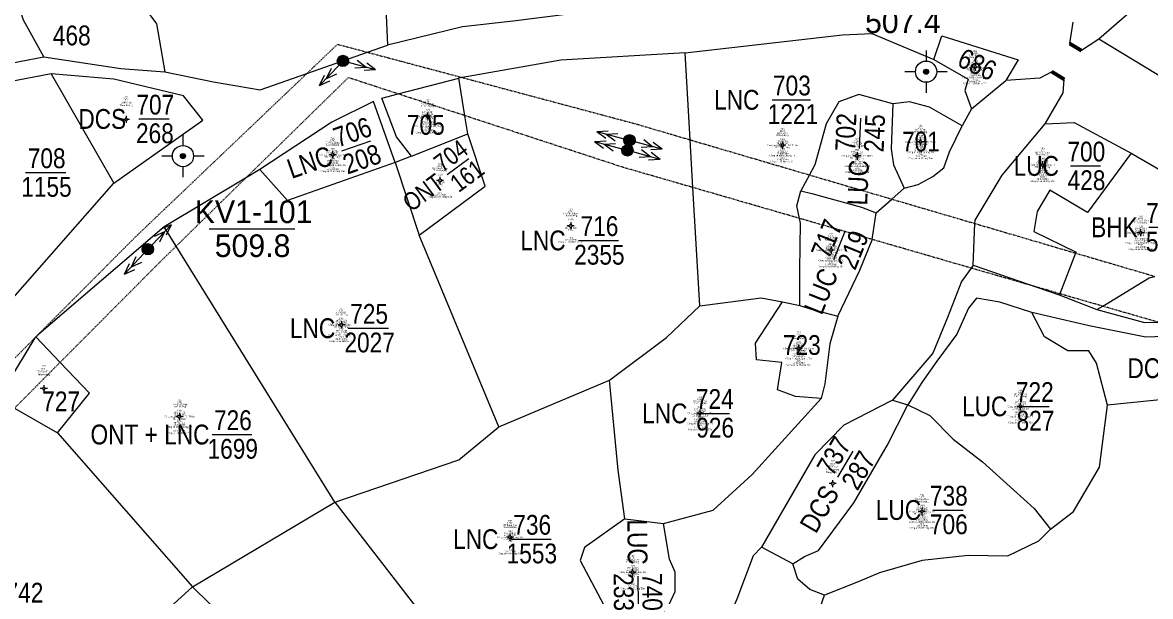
# Model space of a CAD drawing. Header units: metres. Extents: x 545779 to 547235, y 1841259 to 1843294.
# Drawn here: x 546337.3 to 546536.8, y 1842220.8 to 1842322.3 of the extents above; entities that cross this region are included whole.
import ezdxf
from ezdxf.enums import TextEntityAlignment as Align

# ---------------------------------------------------------------- set-up
doc = ezdxf.new("R2010")
doc.units = ezdxf.units.M
doc.header["$MEASUREMENT"] = 0
doc.linetypes.add('DGN Style 1', pattern=[0.09648, 0, -0.09648])
for name, color, linetype, lineweight in [('Level 10', 7, 'Continuous', 0), ('Level 11', 7, 'Continuous', 0), ('Level 13', 7, 'Continuous', 0), ('Level 15', 7, 'Continuous', 0), ('Level 23', 7, 'Continuous', 0), ('Level 31', 7, 'Continuous', 0), ('Level 36', 7, 'Continuous', 0), ('Level 48', 7, 'Continuous', 0), ('Level 50', 7, 'Continuous', 0), ('Level 8', 7, 'Continuous', 0)]:
    doc.layers.add(name, color=color, linetype=linetype, lineweight=lineweight)
doc.styles.add('Style-univcd', font='univcd.shx')
doc.styles.add('Style-vnarialNarrowI', font='vnarialNarrowI.shx')
doc.styles.add('Style-Vntimei', font='Vntimei.shx')

# ---------------------------------------------------------------- blocks, each defined once
blk = doc.blocks.new('DKCDV')
at = {"layer": 'Level 8', "linetype": 'Continuous', "lineweight": 0}
h = blk.add_hatch(color=7, dxfattribs=at)
edge = h.paths.add_edge_path()
edge.add_arc((-0.0025, 0), 1.500009, 0, 360)
at = {"layer": 'Level 8', "color": 1, "linetype": 'Continuous', "lineweight": 0}
for p, q in [((0, 12.500078), (0, 6.266706)), ((-6.233372, 0), (-12.500078, 0)), ((12.500078, 0), (6.266706, 0)), ((0, -6.266706), (0, -12.500078))]:
    blk.add_line(p, q, dxfattribs=at)
for radius in [6.250039, 1.500009]:
    blk.add_circle((-0.0025, 0), radius, dxfattribs=at)
blk = doc.blocks.new('CS1_4')
at = {"layer": 'Level 48', "linetype": 'Continuous', "lineweight": 0}
h = blk.add_hatch(color=7, dxfattribs=at)
edge = h.paths.add_edge_path()
edge.add_arc((0.004881, -0.002353), 1.000001, 0, 360)
at = {"layer": 'Level 48', "color": 230, "linetype": 'Continuous', "lineweight": 0}
for p, q in [((-6.000041, 0.141616), (-4.063331, 0.724335)), ((-6.000041, 0.141616), (-1.004059, 0.019165)), ((-6.000041, 0.141616), (-4.170665, -0.672441)), ((-4.246612, 0.091714), (-2.312306, 0.684139)), ((-4.246612, 0.091714), (-2.41964, -0.712636)), ((4.253825, -0.120834), (2.424449, 0.693223)), ((6.004849, -0.161029), (4.175473, 0.653028)), ((6.004849, -0.161029), (0.999161, -0.040983)), ((4.253825, -0.120834), (2.319519, -0.71326)), ((6.004849, -0.161029), (4.058433, -0.746152))]:
    blk.add_line(p, q, dxfattribs=at)
blk.add_circle((0.004881, -0.002353), 1.000001, dxfattribs=at)
blk = doc.blocks.new('CS1_5')
at = {"layer": 'Level 48', "linetype": 'Continuous', "lineweight": 0}
h = blk.add_hatch(color=7, dxfattribs=at)
edge = h.paths.add_edge_path()
edge.add_arc((0.004881, -0.002353), 0.999998, 0, 360)
at = {"layer": 'Level 48', "color": 230, "linetype": 'Continuous', "lineweight": 0}
for p, q in [((-6.002692, 0.140611), (-4.057328, 0.729205)), ((-6.002692, 0.140611), (-1.004089, 0.017373)), ((-6.002692, 0.140611), (-4.171871, -0.670178)), ((-4.249181, 0.093838), (-2.313518, 0.680011)), ((-4.249181, 0.093838), (-2.420781, -0.707249)), ((4.246743, -0.125367), (2.425624, 0.687844)), ((5.997833, -0.162437), (4.176714, 0.650774)), ((5.997833, -0.162437), (0.99923, -0.039199)), ((4.246743, -0.125367), (2.320783, -0.709118)), ((5.997833, -0.162437), (4.062171, -0.74861))]:
    blk.add_line(p, q, dxfattribs=at)
blk.add_circle((0.004881, -0.002353), 0.999998, dxfattribs=at)
blk = doc.blocks.new('CS1_6')
at = {"layer": 'Level 48', "linetype": 'Continuous', "lineweight": 0}
h = blk.add_hatch(color=7, dxfattribs=at)
edge = h.paths.add_edge_path()
edge.add_arc((0.004881, -0.002353), 1.000001, 0, 360)
at = {"layer": 'Level 48', "color": 230, "linetype": 'Continuous', "lineweight": 0}
for p, q in [((-6.004282, 0.14139), (-4.061073, 0.732278)), ((-6.004282, 0.14139), (-0.997495, 0.017494)), ((-6.004282, 0.14139), (-4.170897, -0.671019)), ((-4.250869, 0.09089), (-2.30766, 0.681778)), ((-4.250869, 0.09089), (-2.416735, -0.707397)), ((4.249371, -0.119135), (2.430108, 0.692525)), ((5.996097, -0.162199), (4.176834, 0.649461)), ((5.996097, -0.162199), (1.003433, -0.039051)), ((4.249371, -0.119135), (2.320284, -0.710772)), ((5.996097, -0.162199), (4.060324, -0.746401))]:
    blk.add_line(p, q, dxfattribs=at)
blk.add_circle((0.004881, -0.002353), 1.000001, dxfattribs=at)
blk = doc.blocks.new('N_THUA_925')
at = {"layer": 'Level 13', "color": 230, "linetype": 'Continuous', "lineweight": 0, "style": 'Style-vnarialNarrowI'}
blk.add_text('686', height=3.49998, rotation=335.260492, dxfattribs=at).set_placement((0.158184, -0.07321), align=Align.MIDDLE_CENTER)
blk = doc.blocks.new('N_THUA_940')
at = {"layer": 'Level 13', "color": 230, "linetype": 'Continuous', "lineweight": 13, "flags": 128}
blk.add_lwpolyline([(-2.84, 0), (2.48, 0)], dxfattribs=at)
at = {"layer": 'Level 13', "color": 230, "linetype": 'Continuous', "lineweight": 0, "style": 'Style-vnarialNarrowI'}
blk.add_text('700', height=3.49998, dxfattribs=at).set_placement((-0.045308, 0.78), align=Align.CENTER)
blk.add_text('LUC ', height=3.49998, dxfattribs=at).set_placement((-3.771418, -0.00001), align=Align.MIDDLE_RIGHT)
blk.add_text('428', height=3.49998, dxfattribs=at).set_placement((-0.011769, -0.78002), align=Align.TOP_CENTER)
blk = doc.blocks.new('N_THUA_942')
at = {"layer": 'Level 13', "color": 230, "linetype": 'Continuous', "lineweight": 0, "style": 'Style-vnarialNarrowI'}
blk.add_text('701', height=3.49998, dxfattribs=at).set_placement((0.304692, -0.00001), align=Align.MIDDLE_CENTER)
blk = doc.blocks.new('N_THUA_943')
at = {"layer": 'Level 13', "color": 230, "linetype": 'Continuous', "lineweight": 13, "flags": 128}
blk.add_lwpolyline([(-2.832136, -0.003619), (2.502001, 0.000373)], dxfattribs=at)
at = {"layer": 'Level 13', "color": 230, "linetype": 'Continuous', "lineweight": 0, "style": 'Style-vnarialNarrowI'}
blk.add_text('702', height=3.499982, rotation=359.999919, dxfattribs=at).set_placement((-0.056306, 0.780451), align=Align.CENTER)
blk.add_text('LUC ', height=3.499982, rotation=359.999919, dxfattribs=at).set_placement((-3.771017, -0.000037), align=Align.MIDDLE_RIGHT)
blk.add_text('245', height=3.499982, rotation=359.999919, dxfattribs=at).set_placement((-0.032118, -0.784323), align=Align.TOP_CENTER)
blk = doc.blocks.new('N_THUA_944')
at = {"layer": 'Level 13', "color": 230, "linetype": 'Continuous', "lineweight": 13, "flags": 128}
blk.add_lwpolyline([(-2.65, 0), (4.16, 0)], dxfattribs=at)
at = {"layer": 'Level 13', "color": 230, "linetype": 'Continuous', "lineweight": 0, "style": 'Style-vnarialNarrowI'}
blk.add_text('703', height=3.49998, dxfattribs=at).set_placement((0.859485, 0.78), align=Align.CENTER)
blk.add_text('LNC ', height=3.49998, dxfattribs=at).set_placement((-3.771418, -0.00001), align=Align.MIDDLE_RIGHT)
blk.add_text('1221', height=3.49998, dxfattribs=at).set_placement((1.049544, -0.78002), align=Align.TOP_CENTER)
blk = doc.blocks.new('N_THUA_945')
at = {"layer": 'Level 13', "color": 230, "linetype": 'Continuous', "lineweight": 13, "flags": 128}
blk.add_lwpolyline([(-2.866679, 0.003606), (2.437787, -0.002507)], dxfattribs=at)
at = {"layer": 'Level 13', "color": 230, "linetype": 'Continuous', "lineweight": 0, "style": 'Style-vnarialNarrowI'}
blk.add_text('704', height=3.499925, rotation=0.0002, dxfattribs=at).set_placement((-0.101381, 0.786435), align=Align.CENTER)
blk.add_text('ONT ', height=3.499925, rotation=0.0002, dxfattribs=at).set_placement((-3.425148, 0.001409), align=Align.MIDDLE_RIGHT)
blk.add_text('161', height=3.499925, rotation=0.0002, dxfattribs=at).set_placement((0.083599, -0.777782), align=Align.TOP_CENTER)
blk = doc.blocks.new('N_THUA_947')
at = {"layer": 'Level 13', "color": 230, "linetype": 'Continuous', "lineweight": 0, "style": 'Style-vnarialNarrowI'}
blk.add_text('705', height=3.49998, dxfattribs=at).set_placement((0.118831, -0.01001), align=Align.MIDDLE_CENTER)
blk = doc.blocks.new('N_THUA_948')
at = {"layer": 'Level 13', "color": 230, "linetype": 'Continuous', "lineweight": 13, "flags": 128}
blk.add_lwpolyline([(-2.840077, -0.001158), (2.54276, -0.000653)], dxfattribs=at)
at = {"layer": 'Level 13', "color": 230, "linetype": 'Continuous', "lineweight": 0, "style": 'Style-vnarialNarrowI'}
blk.add_text('706', height=3.499988, rotation=0.000001, dxfattribs=at).set_placement((0.020096, 0.780528), align=Align.CENTER)
blk.add_text('LNC ', height=3.499988, rotation=0.000001, dxfattribs=at).set_placement((-3.765762, -0.003875), align=Align.MIDDLE_RIGHT)
blk.add_text('208', height=3.499988, rotation=0.000001, dxfattribs=at).set_placement((0.017035, -0.783303), align=Align.TOP_CENTER)
blk = doc.blocks.new('N_THUA_949')
at = {"layer": 'Level 13', "color": 230, "linetype": 'Continuous', "lineweight": 13, "flags": 128}
blk.add_lwpolyline([(-2.84, 0), (2.54, 0)], dxfattribs=at)
at = {"layer": 'Level 13', "color": 230, "linetype": 'Continuous', "lineweight": 0, "style": 'Style-vnarialNarrowI'}
blk.add_text('707', height=3.49998, dxfattribs=at).set_placement((0.079274, 0.78), align=Align.CENTER)
blk.add_text('DCS ', height=3.49998, dxfattribs=at).set_placement((-3.956954, -0.00001), align=Align.MIDDLE_RIGHT)
blk.add_text('268', height=3.49998, dxfattribs=at).set_placement((0.008231, -0.78002), align=Align.TOP_CENTER)
blk = doc.blocks.new('N_THUA_954')
at = {"layer": 'Level 13', "color": 230, "linetype": 'Continuous', "lineweight": 13, "flags": 128}
blk.add_lwpolyline([(-2.61, 0), (4.49, 0)], dxfattribs=at)
at = {"layer": 'Level 13', "color": 230, "linetype": 'Continuous', "lineweight": 0, "style": 'Style-vnarialNarrowI'}
blk.add_text('716', height=3.49998, dxfattribs=at).set_placement((1.108779, 0.78), align=Align.CENTER)
blk.add_text('LNC ', height=3.49998, dxfattribs=at).set_placement((-3.771418, -0.00001), align=Align.MIDDLE_RIGHT)
blk.add_text('2355', height=3.49998, dxfattribs=at).set_placement((1.083684, -0.78002), align=Align.TOP_CENTER)
blk = doc.blocks.new('N_THUA_955')
at = {"layer": 'Level 13', "color": 230, "linetype": 'Continuous', "lineweight": 13, "flags": 128}
blk.add_lwpolyline([(-2.844857, -0.00082), (2.531026, 0.004034)], dxfattribs=at)
at = {"layer": 'Level 13', "color": 230, "linetype": 'Continuous', "lineweight": 0, "style": 'Style-vnarialNarrowI'}
blk.add_text('717', height=3.499983, rotation=359.9999, dxfattribs=at).set_placement((0.085813, 0.779903), align=Align.CENTER)
blk.add_text('LUC ', height=3.499983, rotation=359.9999, dxfattribs=at).set_placement((-3.777686, -0.000128), align=Align.MIDDLE_RIGHT)
blk.add_text('219', height=3.499983, rotation=359.9999, dxfattribs=at).set_placement((-0.008968, -0.778352), align=Align.TOP_CENTER)
blk = doc.blocks.new('N_THUA_956')
at = {"layer": 'Level 13', "color": 230, "linetype": 'Continuous', "lineweight": 13, "flags": 128}
blk.add_lwpolyline([(-2.84, 0), (2.48, 0)], dxfattribs=at)
at = {"layer": 'Level 13', "color": 230, "linetype": 'Continuous', "lineweight": 0, "style": 'Style-vnarialNarrowI'}
blk.add_text('718', height=3.49998, dxfattribs=at).set_placement((-0.011769, 0.78), align=Align.CENTER)
blk.add_text('BHK ', height=3.49998, dxfattribs=at).set_placement((-3.719263, -0.00001), align=Align.MIDDLE_RIGHT)
blk.add_text('569', height=3.49998, dxfattribs=at).set_placement((-0.03671, -0.78002), align=Align.TOP_CENTER)
blk = doc.blocks.new('N_THUA_959')
at = {"layer": 'Level 13', "color": 230, "linetype": 'Continuous', "lineweight": 13, "flags": 128}
blk.add_lwpolyline([(-2.87, 0), (2.17, 0)], dxfattribs=at)
at = {"layer": 'Level 13', "color": 230, "linetype": 'Continuous', "lineweight": 0, "style": 'Style-vnarialNarrowI'}
blk.add_text('721', height=3.49998, dxfattribs=at).set_placement((-0.045308, 0.78), align=Align.CENTER)
blk.add_text('DCS ', height=3.49998, dxfattribs=at).set_placement((-3.946954, -0.00001), align=Align.MIDDLE_RIGHT)
blk.add_text('771', height=3.49998, dxfattribs=at).set_placement((-0.045308, -0.78002), align=Align.TOP_CENTER)
blk = doc.blocks.new('N_THUA_960')
at = {"layer": 'Level 13', "color": 230, "linetype": 'Continuous', "lineweight": 13, "flags": 128}
blk.add_lwpolyline([(-2.83, 0), (2.53, 0)], dxfattribs=at)
at = {"layer": 'Level 13', "color": 230, "linetype": 'Continuous', "lineweight": 0, "style": 'Style-vnarialNarrowI'}
blk.add_text('722', height=3.49998, dxfattribs=at).set_placement((-0.032184, 0.78), align=Align.CENTER)
blk.add_text('LUC ', height=3.49998, dxfattribs=at).set_placement((-3.771418, -0.00001), align=Align.MIDDLE_RIGHT)
blk.add_text('827', height=3.49998, dxfattribs=at).set_placement((0.089274, -0.78002), align=Align.TOP_CENTER)
blk = doc.blocks.new('N_THUA_962')
at = {"layer": 'Level 13', "color": 230, "linetype": 'Continuous', "lineweight": 0, "style": 'Style-vnarialNarrowI'}
blk.add_text('723', height=3.49998, dxfattribs=at).set_placement((0.109485, -0.00001), align=Align.MIDDLE_CENTER)
blk = doc.blocks.new('N_THUA_963')
at = {"layer": 'Level 13', "color": 230, "linetype": 'Continuous', "lineweight": 13, "flags": 128}
blk.add_lwpolyline([(-2.83, 0), (2.53, 0)], dxfattribs=at)
at = {"layer": 'Level 13', "color": 230, "linetype": 'Continuous', "lineweight": 0, "style": 'Style-vnarialNarrowI'}
blk.add_text('724', height=3.49998, dxfattribs=at).set_placement((-0.042599, 0.78), align=Align.CENTER)
blk.add_text('LNC ', height=3.49998, dxfattribs=at).set_placement((-3.771418, -0.00001), align=Align.MIDDLE_RIGHT)
blk.add_text('926', height=3.49998, dxfattribs=at).set_placement((0.018779, -0.78002), align=Align.TOP_CENTER)
blk = doc.blocks.new('N_THUA_964')
at = {"layer": 'Level 13', "color": 230, "linetype": 'Continuous', "lineweight": 13, "flags": 128}
blk.add_lwpolyline([(-2.61, 0), (4.52, 0)], dxfattribs=at)
at = {"layer": 'Level 13', "color": 230, "linetype": 'Continuous', "lineweight": 0, "style": 'Style-vnarialNarrowI'}
blk.add_text('725', height=3.49998, dxfattribs=at).set_placement((1.098831, 0.78), align=Align.CENTER)
blk.add_text('LNC ', height=3.49998, dxfattribs=at).set_placement((-3.771418, -0.00001), align=Align.MIDDLE_RIGHT)
blk.add_text('2027', height=3.49998, dxfattribs=at).set_placement((1.194126, -0.78002), align=Align.TOP_CENTER)
blk = doc.blocks.new('N_THUA_966')
at = {"layer": 'Level 13', "color": 230, "linetype": 'Continuous', "lineweight": 0, "style": 'Style-vnarialNarrowI'}
blk.add_text('727', height=3.49998, dxfattribs=at).set_placement((0.239274, -0.00001), align=Align.MIDDLE_CENTER)
blk = doc.blocks.new('N_THUA_974')
at = {"layer": 'Level 13', "color": 230, "linetype": 'Continuous', "lineweight": 13, "flags": 128}
blk.add_lwpolyline([(-2.62, 0), (4.46, 0)], dxfattribs=at)
at = {"layer": 'Level 13', "color": 230, "linetype": 'Continuous', "lineweight": 0, "style": 'Style-vnarialNarrowI'}
blk.add_text('736', height=3.49998, dxfattribs=at).set_placement((1.098779, 0.78), align=Align.CENTER)
blk.add_text('LNC ', height=3.49998, dxfattribs=at).set_placement((-3.771418, -0.00001), align=Align.MIDDLE_RIGHT)
blk.add_text('1553', height=3.49998, dxfattribs=at).set_placement((1.034337, -0.78002), align=Align.TOP_CENTER)
blk = doc.blocks.new('N_THUA_975')
at = {"layer": 'Level 13', "color": 230, "linetype": 'Continuous', "lineweight": 13, "flags": 128}
blk.add_lwpolyline([(-2.823122, -0.00271), (2.536634, -0.002312)], dxfattribs=at)
at = {"layer": 'Level 13', "color": 230, "linetype": 'Continuous', "lineweight": 0, "style": 'Style-vnarialNarrowI'}
blk.add_text('737', height=3.499985, rotation=0.000072, dxfattribs=at).set_placement((0.093175, 0.774017), align=Align.CENTER)
blk.add_text('DCS ', height=3.499985, rotation=0.000072, dxfattribs=at).set_placement((-3.941119, -0.004153), align=Align.MIDDLE_RIGHT)
blk.add_text('287', height=3.499985, rotation=0.000072, dxfattribs=at).set_placement((0.092148, -0.78559), align=Align.TOP_CENTER)
blk = doc.blocks.new('N_THUA_976')
at = {"layer": 'Level 13', "color": 230, "linetype": 'Continuous', "lineweight": 13, "flags": 128}
blk.add_lwpolyline([(-2.83, 0), (2.53, 0)], dxfattribs=at)
at = {"layer": 'Level 13', "color": 230, "linetype": 'Continuous', "lineweight": 0, "style": 'Style-vnarialNarrowI'}
blk.add_text('738', height=3.49998, dxfattribs=at).set_placement((0.018231, 0.78), align=Align.CENTER)
blk.add_text('LUC ', height=3.49998, dxfattribs=at).set_placement((-3.771418, -0.00001), align=Align.MIDDLE_RIGHT)
blk.add_text('706', height=3.49998, dxfattribs=at).set_placement((0.018779, -0.78002), align=Align.TOP_CENTER)
blk = doc.blocks.new('N_THUA_978')
at = {"layer": 'Level 13', "color": 230, "linetype": 'Continuous', "lineweight": 13, "flags": 128}
blk.add_lwpolyline([(-2.840161, 0.003223), (2.480185, 0.000988)], dxfattribs=at)
at = {"layer": 'Level 13', "color": 230, "linetype": 'Continuous', "lineweight": 0, "style": 'Style-vnarialNarrowI'}
blk.add_text('740', height=3.499805, rotation=359.999865, dxfattribs=at).set_placement((-0.046589, 0.781), align=Align.CENTER)
blk.add_text('LUC ', height=3.499805, rotation=359.999865, dxfattribs=at).set_placement((-3.773128, 0.00225), align=Align.MIDDLE_RIGHT)
blk.add_text('233', height=3.499805, rotation=359.999865, dxfattribs=at).set_placement((-0.07098, -0.779557), align=Align.TOP_CENTER)
blk = doc.blocks.new('N_THUA_980')
at = {"layer": 'Level 13', "color": 230, "linetype": 'Continuous', "lineweight": 13, "flags": 128}
blk.add_lwpolyline([(-2.61, 0), (4.47, 0)], dxfattribs=at)
at = {"layer": 'Level 13', "color": 230, "linetype": 'Continuous', "lineweight": 0, "style": 'Style-vnarialNarrowI'}
blk.add_text('742', height=3.49998, dxfattribs=at).set_placement((1.047816, 0.78), align=Align.CENTER)
blk.add_text('LNC ', height=3.49998, dxfattribs=at).set_placement((-3.771418, -0.00001), align=Align.MIDDLE_RIGHT)
blk.add_text('2380', height=3.49998, dxfattribs=at).set_placement((1.069544, -0.78002), align=Align.TOP_CENTER)
blk = doc.blocks.new('CENTRD')
at = {"layer": 'Level 11', "linetype": 'Continuous', "lineweight": 0}
h = blk.add_hatch(color=3, dxfattribs=at)
edge = h.paths.add_edge_path()
edge.add_arc((-0.0025, 0), 1.500056, 0, 360)
at = {"layer": 'Level 11', "color": 3, "linetype": 'Continuous', "lineweight": 0}
for p, q in [((-6.200231, 0), (-12.600469, 0)), ((0, 6.200231), (-6.200231, 0)), ((-6.200231, 0), (0, -6.200231)), ((0, 12.600469), (0, 6.200231)), ((6.200231, 0), (0, 6.200231)), ((0, -6.200231), (6.200231, 0)), ((12.400462, 0), (6.200231, 0)), ((0, -6.200231), (0, -12.600469))]:
    blk.add_line(p, q, dxfattribs=at)

msp = doc.modelspace()

# ---------------------------------------------------------------- hatches: boundary and pattern name
at = {"layer": 'Level 48', "linetype": 'Continuous', "lineweight": 0}
h = msp.add_hatch(color=7, dxfattribs=at)
edge = h.paths.add_edge_path()
edge.add_arc((546393.93, 1842315.5), 1, 0, 360)
h = msp.add_hatch(color=7, dxfattribs=at)
edge = h.paths.add_edge_path()
edge.add_arc((546393.94, 1842315.5), 1, 0, 360)

# ---------------------------------------------------------------- linework, layer by layer
at = {"layer": 'Level 10', "color": 7, "linetype": 'Continuous', "lineweight": 0, "flags": 128}
for points in [[(546398.3, 1842342.58), (546401.07, 1842335.43), (546401.8, 1842318.29)], [(546346.99, 1842340.98), (546360.96, 1842322.07), (546362.42, 1842313.56)], [(546341, 1842316.2), (546337.45, 1842322.69), (546333.92, 1842333.06)], [(546488, 1842332.89), (546485.75, 1842330.64), (546445.5, 1842325.27), (546424.05, 1842322.53), (546415.09, 1842321.54), (546401.8, 1842318.29)], [(546454.45, 1842316.93), (546482.28, 1842320.11), (546487.47, 1842320.34), (546498.45, 1842315.78)], [(546498.45, 1842315.78), (546499.89, 1842319.95), (546513.37, 1842315.67), (546511.2, 1842312.04)], [(546685.34, 1842292.1), (546667.35, 1842285.02), (546622.88, 1842270.27), (546607.21, 1842270.11), (546597.88, 1842273.3), (546580.29, 1842281.24), (546564.05, 1842291.98), (546544.1, 1842309.39), (546527.64, 1842319.37)], [(546398.27, 1842317.04), (546401.8, 1842318.29)], [(546305.4, 1842307.41), (546323.73, 1842312.93), (546341, 1842316.2)], [(546341, 1842316.2), (546354.67, 1842314.16), (546362.42, 1842313.56)], [(546387.56, 1842313.28), (546393.93, 1842315.5), (546398.27, 1842317.04)], [(546454.45, 1842316.93), (546432.45, 1842315.61), (546415.08, 1842312.56)], [(546455.35, 1842301.55), (546454.45, 1842316.93)], [(546498.45, 1842315.78), (546504.53, 1842312.25), (546503.93, 1842310.25), (546505.13, 1842307.02)], [(546342.31, 1842313.23), (546327.49, 1842310.38), (546307.08, 1842304.77)], [(546342.31, 1842313.23), (546353.42, 1842293.87)], [(546353.42, 1842293.87), (546369.14, 1842305.01), (546365.72, 1842309.33), (546353.38, 1842312.26), (546342.31, 1842313.23)], [(546362.42, 1842313.56), (546371.01, 1842311.8), (546379.3, 1842310.41), (546387.56, 1842313.28)], [(546403.73, 1842309.66), (546414.43, 1842312.44)], [(546415.08, 1842312.56), (546414.43, 1842312.44)], [(546415.5, 1842305.82), (546414.43, 1842312.44)], [(546406.06, 1842298.69), (546403.42, 1842302.07), (546400.79, 1842308.9), (546403.73, 1842309.66)], [(546491.23, 1842307.94), (546485.22, 1842309.59), (546481.65, 1842308.25), (546479.41, 1842304.39), (546477.38, 1842297.13), (546476.44, 1842295.35)], [(546403.17, 1842297.53), (546399.35, 1842308.32), (546391.96, 1842304.69), (546379.24, 1842296.29)], [(546491.23, 1842307.94), (546490.91, 1842299.97), (546491.32, 1842297.14), (546493.22, 1842293)], [(546503.5, 1842304.02), (546497.69, 1842307.35), (546494.17, 1842308.25), (546491.23, 1842307.94)], [(546416.01, 1842302.62), (546415.5, 1842305.82)], [(546518.16, 1842304.4), (546523.3, 1842304.62), (546533.35, 1842299.2)], [(546406.06, 1842298.69), (546416.01, 1842302.62)], [(546407.44, 1842284.67), (546419.09, 1842293.36), (546416.01, 1842302.62)], [(546455.85, 1842293.11), (546455.35, 1842301.55)], [(546533.35, 1842299.2), (546525.63, 1842288.69), (546518.97, 1842292.66), (546516.75, 1842288.86), (546516.14, 1842285.31), (546523.61, 1842281.69), (546523.54, 1842281.52)], [(546533.35, 1842299.2), (546559.84, 1842283.85)], [(546403.17, 1842297.53), (546384.1, 1842290.85), (546379.24, 1842296.29)], [(546406.06, 1842298.69), (546403.17, 1842297.53)], [(546403.17, 1842297.53), (546407.44, 1842284.67)], [(546379.24, 1842296.29), (546376.72, 1842294.78)], [(546476.44, 1842295.35), (546474.95, 1842292.52)], [(546333.48, 1842271.21), (546353.42, 1842293.87)], [(546376.72, 1842294.78), (546362.33, 1842286.14)], [(546457.08, 1842272.18), (546455.85, 1842293.11)], [(546474.72, 1842287.65), (546474.24, 1842289.88), (546474.95, 1842292.52)], [(546474.95, 1842292.52), (546476.9, 1842292.04), (546485.65, 1842289.65), (546488.26, 1842288.65)], [(546474.78, 1842272.23), (546474.74, 1842278.56), (546474.89, 1842286.84), (546474.72, 1842287.65)], [(546362.33, 1842286.14), (546340.11, 1842267.19)], [(546364.43, 1842282.75), (546362.33, 1842286.14)], [(546421.53, 1842250.77), (546407.44, 1842284.67)], [(546392.51, 1842237.48), (546364.43, 1842282.75)], [(546523.54, 1842281.52), (546520.73, 1842274.33)], [(546505.39, 1842279.38), (546516.7, 1842275.5)], [(546528.33, 1842272.13), (546536.58, 1842277.13), (546537.55, 1842277.41)], [(546516.7, 1842275.5), (546520.66, 1842274.14)], [(546457.08, 1842272.18), (546467.91, 1842273.63), (546471.66, 1842272.88)], [(546515.77, 1842271.04), (546510.13, 1842272.85), (546505.99, 1842273.53), (546504.6, 1842271.8), (546502.55, 1842267.2), (546498.97, 1842262.4), (546496.34, 1842258.62), (546493.84, 1842254.68)], [(546520.73, 1842274.33), (546520.66, 1842274.14)], [(546520.66, 1842274.14), (546527.31, 1842271.52)], [(546441.07, 1842259.06), (546451.15, 1842266.61), (546457.08, 1842272.18)], [(546478.55, 1842255.8), (546473.99, 1842256.18), (546470.83, 1842257.36), (546471.57, 1842262.18), (546467.09, 1842262.62), (546466.94, 1842265.62), (546471.66, 1842272.88)], [(546471.66, 1842272.88), (546474.78, 1842272.23)], [(546474.78, 1842272.23), (546476.78, 1842271.61), (546481.48, 1842270.37)], [(546527.31, 1842271.52), (546528.33, 1842272.13)], [(546527.31, 1842271.52), (546535.75, 1842269.23), (546538.06, 1842269.32)], [(546529.18, 1842254.64), (546527.24, 1842262.05), (546525.87, 1842264.23), (546522.19, 1842264.23), (546518.06, 1842266.74), (546515.77, 1842271.04)], [(546545.97, 1842267.03), (546535.94, 1842266.63), (546525.92, 1842268.63), (546515.77, 1842271.04)], [(546339.45, 1842266.53), (546332.88, 1842255.82)], [(546339.58, 1842266.74), (546339.45, 1842266.53)], [(546340.11, 1842267.19), (546339.58, 1842266.74)], [(546339.62, 1842266.7), (546339.58, 1842266.74)], [(546343.9, 1842262.2), (546339.62, 1842266.7)], [(546343.46, 1842249.72), (546349.11, 1842256.73), (546343.9, 1842262.2)], [(546421.53, 1842250.77), (546441.07, 1842259.06)], [(546443.81, 1842234.54), (546442.64, 1842243.16), (546441.07, 1842259.06)], [(546573.35, 1842259.11), (546529.18, 1842254.64)], [(546491.17, 1842255.5), (546493.84, 1842254.68)], [(546335.85, 1842254.11), (546343.46, 1842249.72)], [(546473.51, 1842226.57), (546475.59, 1842227.85), (546478.06, 1842228.92), (546484.3, 1842237.36), (546490.22, 1842247.51), (546493.84, 1842254.68)], [(546493.84, 1842254.68), (546497.73, 1842252.8), (546501.88, 1842248.59), (546507.04, 1842244.58), (546516.21, 1842236.34), (546519.07, 1842232.68)], [(546519.07, 1842232.68), (546523.18, 1842235.83), (546527.78, 1842243.68), (546529.18, 1842254.64)], [(546343.46, 1842249.72), (546367.32, 1842222.53)], [(546392.51, 1842237.48), (546414.42, 1842244.98), (546421.53, 1842250.77)], [(546367.32, 1842222.53), (546392.51, 1842237.48)], [(546392.51, 1842237.48), (546412.85, 1842211.16)], [(546443.81, 1842234.54), (546436.65, 1842229.46), (546435.9, 1842227.18), (546441.63, 1842216.39)], [(546443.81, 1842234.54), (546450.62, 1842233.72)], [(546519.07, 1842232.68), (546516.99, 1842230.56), (546511.48, 1842227.93), (546504.51, 1842228.05), (546496.39, 1842227.17), (546488.84, 1842224.96), (546485.09, 1842223.38), (546479.14, 1842221.05)], [(546473.51, 1842226.57), (546467.95, 1842229.51)], [(546479.14, 1842221.05), (546476.51, 1842222.02), (546474.39, 1842223.84), (546473.51, 1842226.57)], [(546367.32, 1842222.53), (546323.12, 1842182.31)], [(546382.56, 1842207.62), (546367.32, 1842222.53)], [(546470.92, 1842195.77), (546474.31, 1842207.82), (546476.34, 1842213.14), (546479.14, 1842221.05)]]:
    msp.add_lwpolyline(points, dxfattribs=at)
at = {"layer": 'Level 13', "color": 230, "linetype": 'Continuous', "lineweight": 13, "flags": 128}
for points in [[(546337.8, 1842295.76), (546344.9, 1842295.76)], [(546370.79, 1842249.44), (546377.81, 1842249.44)]]:
    msp.add_lwpolyline(points, dxfattribs=at)
at = {"layer": 'Level 23', "color": 12, "linetype": 'Continuous', "lineweight": 0, "flags": 128}
for points in [[(546488, 1842332.89), (546485.75, 1842330.64), (546445.5, 1842325.27), (546424.05, 1842322.53), (546415.09, 1842321.54), (546401.8, 1842318.29)], [(546527.64, 1842319.37), (546524.58, 1842317.36), (546522.52, 1842318.6), (546523.08, 1842322.36)], [(546454.45, 1842316.93), (546482.28, 1842320.11), (546487.47, 1842320.34), (546498.45, 1842315.78)], [(546498.45, 1842315.78), (546499.89, 1842319.95), (546513.37, 1842315.67), (546511.2, 1842312.04)], [(546685.34, 1842292.1), (546667.35, 1842285.02), (546622.88, 1842270.27), (546607.21, 1842270.11), (546597.88, 1842273.3), (546580.29, 1842281.24), (546564.05, 1842291.98), (546544.1, 1842309.39), (546527.64, 1842319.37)], [(546398.27, 1842317.04), (546401.8, 1842318.29)], [(546305.4, 1842307.41), (546323.73, 1842312.93), (546341, 1842316.2)], [(546341, 1842316.2), (546354.67, 1842314.16), (546362.42, 1842313.56)], [(546387.56, 1842313.28), (546393.93, 1842315.5), (546398.27, 1842317.04)], [(546454.45, 1842316.93), (546432.45, 1842315.61), (546415.08, 1842312.56)], [(546342.31, 1842313.23), (546327.49, 1842310.38), (546307.08, 1842304.77)], [(546353.42, 1842293.87), (546369.14, 1842305.01), (546365.72, 1842309.33), (546353.38, 1842312.26), (546342.31, 1842313.23)], [(546362.42, 1842313.56), (546371.01, 1842311.8), (546379.3, 1842310.41), (546387.56, 1842313.28)], [(546518.16, 1842304.4), (546521.34, 1842309.85), (546521.51, 1842312.24), (546519.32, 1842313.57), (546517.23, 1842312.43), (546511.2, 1842312.04)], [(546403.73, 1842309.66), (546414.43, 1842312.44)], [(546406.06, 1842298.69), (546403.42, 1842302.07), (546400.79, 1842308.9), (546403.73, 1842309.66)], [(546403.17, 1842297.53), (546399.35, 1842308.32), (546391.96, 1842304.69), (546379.24, 1842296.29)], [(546518.16, 1842304.4), (546523.3, 1842304.62), (546533.35, 1842299.2)], [(546533.35, 1842299.2), (546559.84, 1842283.85)], [(546406.06, 1842298.69), (546403.17, 1842297.53)], [(546379.24, 1842296.29), (546376.72, 1842294.78)], [(546333.48, 1842271.21), (546353.42, 1842293.87)], [(546376.72, 1842294.78), (546362.33, 1842286.14)], [(546362.33, 1842286.14), (546340.11, 1842267.19)], [(546505.39, 1842279.38), (546516.7, 1842275.5)], [(546505.04, 1842278.87), (546503.37, 1842276.49), (546500.88, 1842270.15), (546498.3, 1842263.84), (546491.17, 1842255.5)], [(546516.7, 1842275.5), (546520.66, 1842274.14)], [(546515.77, 1842271.04), (546510.13, 1842272.85), (546505.99, 1842273.53), (546504.6, 1842271.8), (546502.55, 1842267.2), (546498.97, 1842262.4), (546496.34, 1842258.62), (546493.84, 1842254.68)], [(546520.66, 1842274.14), (546527.31, 1842271.52)], [(546527.31, 1842271.52), (546535.75, 1842269.23), (546538.06, 1842269.32)], [(546545.97, 1842267.03), (546535.94, 1842266.63), (546525.92, 1842268.63), (546515.77, 1842271.04)], [(546339.45, 1842266.53), (546332.88, 1842255.82)], [(546491.17, 1842255.5), (546493.84, 1842254.68)]]:
    msp.add_lwpolyline(points, dxfattribs=at)
at = {"layer": 'Level 31', "color": 4, "linetype": 'Continuous', "lineweight": 0, "flags": 128}
for points in [[(546691.68, 1842315.6), (546685.23, 1842311.05), (546680.96, 1842308.59), (546662.39, 1842294.64), (546639.58, 1842286.64), (546607.83, 1842283.5), (546583.46, 1842296.37), (546578.58, 1842305.01), (546579.09, 1842320.64), (546583.86, 1842329.4), (546583.63, 1842335.45), (546591.59, 1842341.84), (546596.15, 1842350.52), (546589.15, 1842351.07), (546583.53, 1842352.66), (546575.7, 1842359.31), (546565.82, 1842364.23), (546549.27, 1842355.46), (546538.09, 1842339.7), (546538.24, 1842330.75), (546534.8, 1842325.53), (546527.64, 1842319.37)], [(546527.64, 1842319.37), (546524.58, 1842317.36), (546522.52, 1842318.6), (546523.08, 1842322.36)], [(546518.16, 1842304.4), (546521.34, 1842309.85), (546521.51, 1842312.24), (546519.32, 1842313.57), (546517.23, 1842312.43), (546511.2, 1842312.04)], [(546505.13, 1842307.02), (546511.2, 1842312.04)], [(546505.13, 1842307.02), (546503.5, 1842304.02)], [(546493.22, 1842293), (546495.69, 1842293.64), (546498.31, 1842295.04), (546500.24, 1842296.62), (546501.25, 1842299.44), (546503.5, 1842304.02)], [(546505.72, 1842286.76), (546505.75, 1842287.35), (546510.54, 1842295.33), (546518.16, 1842304.4)], [(546491.02, 1842291.07), (546493.22, 1842293)], [(546488.26, 1842288.65), (546491.02, 1842291.07)], [(546487.57, 1842283.93), (546488.26, 1842288.65)], [(546505.39, 1842279.38), (546505.72, 1842286.76)], [(546481.48, 1842270.37), (546485.39, 1842278.48), (546487.56, 1842283.88), (546487.57, 1842283.93)], [(546505.39, 1842279.38), (546505.04, 1842278.87)], [(546505.04, 1842278.87), (546503.37, 1842276.49), (546500.88, 1842270.15), (546498.3, 1842263.84), (546491.17, 1842255.5)], [(546481.48, 1842270.37), (546480.04, 1842265.46), (546479.15, 1842258.38), (546478.55, 1842255.8)], [(546450.62, 1842233.72), (546459.43, 1842236.07), (546466.34, 1842242.39), (546478.55, 1842255.8)], [(546491.17, 1842255.5), (546482.55, 1842251.08), (546477.39, 1842245.85), (546467.95, 1842229.51)], [(546448.78, 1842214.38), (546450.58, 1842215.14), (546450.22, 1842217.02), (546451.19, 1842218.37), (546452.73, 1842221.65), (546452.69, 1842225.07), (546451.69, 1842227.42), (546450.62, 1842233.72)], [(546467.95, 1842229.51), (546466.5, 1842227.96), (546463.63, 1842220.3), (546461.12, 1842214.63), (546459.14, 1842209.14), (546457.52, 1842202.39), (546457.41, 1842198.25)]]:
    msp.add_lwpolyline(points, dxfattribs=at)
at = {"layer": 'Level 36', "color": 230, "linetype": 'Continuous', "lineweight": 53, "ltscale": 0.2, "flags": 128}
for points in [[(546522.52, 1842318.6), (546524.58, 1842317.36)], [(546521.51, 1842312.24), (546519.32, 1842313.57)]]:
    msp.add_lwpolyline(points, dxfattribs=at)
at = {"layer": 'Level 48', "color": 230, "linetype": 'Continuous', "lineweight": 0}
for p, q in [((546399.71, 1842313.9), (546394.89, 1842315.22)), ((546398.03, 1842314.36), (546396.45, 1842315.58)), ((546389.8, 1842311.15), (546393.24, 1842314.77)), ((546391.01, 1842312.41), (546391.88, 1842314.24)), ((546391.01, 1842312.41), (546392.83, 1842313.23)), ((546398.03, 1842314.36), (546396.01, 1842314.25)), ((546399.71, 1842313.9), (546397.69, 1842313.79)), ((546399.71, 1842313.9), (546398.14, 1842315.12)), ((546389.8, 1842311.15), (546390.66, 1842312.98)), ((546389.8, 1842311.15), (546391.63, 1842311.96))]:
    msp.add_line(p, q, dxfattribs=at)
for centre in [(546393.93, 1842315.5), (546393.94, 1842315.5)]:
    msp.add_circle(centre, 1, dxfattribs=at)
at = {"layer": 'Level 50', "color": 230, "linetype": 'DGN Style 1', "lineweight": 0, "flags": 128}
for points in [[(546387.56, 1842313.28), (546392.98, 1842318.45), (546398.27, 1842317.04)], [(546398.27, 1842317.04), (546415.08, 1842312.56)], [(546340.11, 1842267.19), (546357.17, 1842284.33), (546387.56, 1842313.28)], [(546403.73, 1842309.66), (546394.88, 1842312.55), (546376.72, 1842294.78)], [(546415.08, 1842312.56), (546445.44, 1842304.46), (546455.35, 1842301.55)], [(546415.5, 1842305.82), (546403.73, 1842309.66)], [(546455.85, 1842293.11), (546443.43, 1842296.7), (546415.5, 1842305.82)], [(546455.35, 1842301.55), (546476.44, 1842295.35)], [(546476.44, 1842295.35), (546491.02, 1842291.07)], [(546376.72, 1842294.78), (546364.43, 1842282.75)], [(546474.72, 1842287.65), (546455.85, 1842293.11)], [(546491.02, 1842291.07), (546505.72, 1842286.76)], [(546487.57, 1842283.93), (546474.72, 1842287.65)], [(546505.72, 1842286.76), (546523.54, 1842281.52)], [(546505.04, 1842278.87), (546487.57, 1842283.93)], [(546364.43, 1842282.75), (546361.67, 1842280.05), (546343.9, 1842262.2)], [(546523.54, 1842281.52), (546537.55, 1842277.41)], [(546516.7, 1842275.5), (546505.04, 1842278.87)], [(546520.73, 1842274.33), (546516.7, 1842275.5)], [(546528.33, 1842272.13), (546520.73, 1842274.33)], [(546538.06, 1842269.32), (546528.33, 1842272.13)], [(546316.45, 1842243.46), (546328.51, 1842255.54), (546339.45, 1842266.53)], [(546339.45, 1842266.53), (546339.62, 1842266.7)], [(546339.62, 1842266.7), (546340.11, 1842267.19)], [(546343.9, 1842262.2), (546335.85, 1842254.11)]]:
    msp.add_lwpolyline(points, dxfattribs=at)
at = {"layer": 'Level 8', "color": 5, "linetype": 'Continuous', "lineweight": 13}
msp.add_line((546370.27, 1842285.83), (546385.41, 1842285.83), dxfattribs=at)

# ---------------------------------------------------------------- block references
at = {"layer": 'Level 11', "color": 3, "linetype": 'Continuous', "lineweight": 0, "xscale": 0.049998, "yscale": 0.049998, "zscale": 0.049998}
for p in [(546505.76, 1842314.37), (546355.58, 1842305.16), (546408.91, 1842305.75), (546471.68, 1842300.59), (546496.11, 1842301.17), (546392.1, 1842298.89), (546484.87, 1842298.72), (546517.68, 1842297.14), (546411.09, 1842294.36), (546434.23, 1842286.37), (546535.03, 1842285.12), (546480.29, 1842282.04), (546393.66, 1842268.85), (546474.52, 1842264.66), (546341.02, 1842257.56), (546457.09, 1842253.19), (546513.76, 1842254.42), (546365, 1842252.6), (546480.56, 1842240.76), (546496.34, 1842235.82), (546423.47, 1842231.28), (546445.17, 1842225.12)]:
    msp.add_blockref('CENTRD', p, dxfattribs=at)
at = {"layer": 'Level 13', "color": 230, "linetype": 'Continuous', "lineweight": 0}
for name, p in [('N_THUA_925', (546505.99, 1842314.96)), ('N_THUA_944', (546472.49, 1842308.63)), ('N_THUA_949', (546360.66, 1842305.24)), ('N_THUA_947', (546408.48, 1842304.2)), ('N_THUA_942', (546495.88, 1842301.24)), ('N_THUA_940', (546525.48, 1842296.94)), ('N_THUA_956', (546539.36, 1842286.08)), ('N_THUA_954', (546438.21, 1842283.76)), ('N_THUA_964', (546397.46, 1842268.24)), ('N_THUA_962', (546475, 1842265.27)), ('N_THUA_959', (546546.24, 1842261.17)), ('N_THUA_963', (546459.76, 1842253.18)), ('N_THUA_960', (546516.35, 1842254.42)), ('N_THUA_966', (546343.84, 1842255.3)), ('N_THUA_976', (546501.1, 1842236.09)), ('N_THUA_974', (546426.32, 1842230.94)), ('N_THUA_980', (546336.55, 1842218.94))]:
    msp.add_blockref(name, p, dxfattribs=at)
for name, p, xscale, yscale, zscale, rotation in [('N_THUA_948', (546396.44, 1842300.53), 0.999998, 0.999998, 0.999998, 19.304765), ('N_THUA_943', (546485.43, 1842302.86), 0.999999, 0.999999, 0.999999, 87.700859), ('N_THUA_945', (546414.46, 1842296.96), 0.900002, 0.900002, 0.900002, 36.719894), ('N_THUA_955', (546481.82, 1842283.04), 0.999999, 0.999999, 0.999999, 68.10728), ('N_THUA_975', (546482.89, 1842244.31), 0.999998, 0.999998, 0.999998, 59.747001), ('N_THUA_978', (546446.13, 1842221.53), 0.999999, 0.999999, 0.999999, 270.67023)]:
    msp.add_blockref(name, p, dxfattribs=dict(at, xscale=xscale, yscale=yscale, zscale=zscale, rotation=rotation))
at = {"layer": 'Level 48', "color": 230, "linetype": 'Continuous', "lineweight": 0}
for name, p, xscale, yscale, zscale, rotation in [('CS1_4', (546444.62, 1842301.47), 0.999999, 0.999999, 0.999999, 346.088582), ('CS1_5', (546444.25, 1842299.69), 1.000002, 1.000002, 1.000002, 345.98634), ('CS1_6', (546359.42, 1842282.19), 0.999999, 0.999999, 0.999999, 48.035633)]:
    msp.add_blockref(name, p, dxfattribs=dict(at, xscale=xscale, yscale=yscale, zscale=zscale, rotation=rotation))
at = {"layer": 'Level 8', "color": 1, "linetype": 'Continuous', "lineweight": 0, "xscale": 0.299998, "yscale": 0.299998, "zscale": 0.299998}
for p in [(546497.09, 1842313.6), (546365.63, 1842298.67)]:
    msp.add_blockref('DKCDV', p, dxfattribs=at)

# ---------------------------------------------------------------- texts
at = {"layer": 'Level 13', "color": 230, "linetype": 'Continuous', "lineweight": 0, "style": 'Style-vnarialNarrowI'}
for s, p in [('468', (546345.96, 1842321.76)), ('1155', (546341.49, 1842294.98)), ('1699', (546374.44, 1842248.66))]:
    msp.add_text(s, height=3.5, dxfattribs=at).set_placement(p, align=Align.TOP_CENTER)
for s, p in [('708', (546341.52, 1842296.54)), ('726', (546374.47, 1842250.22))]:
    msp.add_text(s, height=3.5, dxfattribs=at).set_placement(p, align=Align.CENTER)
msp.add_text('ONT + LNC', height=3.5, dxfattribs=at).set_placement((546370.33, 1842249.44), align=Align.MIDDLE_RIGHT)
at = {"layer": 'Level 15', "color": 3, "linetype": 'Continuous', "lineweight": 0, "char_height": 0.3, "attachment_point": 5, "line_spacing_factor": 0.72, "style": 'Style-Vntimei'}
for s, insert in [('686\\PBHK\\PHå V¨n Ka\\PTh«n Ruéng\\P \\P1981\\P197121830\\P21/09/1999\\PC«ng an t∅nh Qu¶ng TrÞ\\PHå ThÞ H\xad¬ng\\P1983\\P197121831\\P21/09/1999\\PC«ng an t∅nh Qu¶ng TrÞ\\P54/6\\P16/08/2004\\PC«ng an x· H\xadíng T©n\\P', (546505.76, 1842314.32)), ('705\\PLNC\\PHå V¨n H\xadm\\PTh«n Ruéng\\P \\P1983\\P197156364\\P08/09/2001\\PC«ng an t∅nh Qu¶ng TrÞ\\PHå ThÞ L\xad¬ng\\P1984\\P197236295\\P24/02/2006\\PC«ng an t∅nh Qu¶ng TrÞ\\P57/6\\P30/03/2008\\PC«ng an x· H\xadíng T©n\\P', (546408.91, 1842305.7)), ('703\\PLNC\\PHå Ta NÒ\\PTh«n Ruéng\\P \\P1949\\P191457162\\P30/06/1987\\PC«ng an t∅nh B×nh TrÞ Thiªn\\PHå ThÞ H\xadng\\P1968\\P197121817\\P21/09/1999\\PC«ng an t∅nh Qu¶ng TrÞ\\P33/6\\P12/01/1998\\PC«ng an x· H\xadíng T©n\\P', (546471.68, 1842300.54)), ('701\\PLUC\\PHå Ta NÒ\\PTh«n Ruéng\\P \\P1949\\P191457162\\P30/06/1987\\PC«ng an t∅nh B×nh TrÞ Thiªn\\PHå ThÞ H\xadng\\P1968\\P197121817\\P21/09/1999\\PC«ng an t∅nh Qu¶ng TrÞ\\P33/6\\P12/01/1998\\PC«ng an x· H\xadíng T©n\\P', (546496.11, 1842301.12)), ('706\\PLNC\\PHå V¨n H\xadm\\PTh«n Ruéng\\P \\P1983\\P197156364\\P08/09/2001\\PC«ng an t∅nh Qu¶ng TrÞ\\PHå ThÞ L\xad¬ng\\P1984\\P197236295\\P24/02/2006\\PC«ng an t∅nh Qu¶ng TrÞ\\P57/6\\P30/03/2008\\PC«ng an x· H\xadíng T©n\\P', (546392.1, 1842298.84)), ('702\\PLUC\\PHå Ta NÒ\\PTh«n Ruéng\\P \\P1949\\P191457162\\P30/06/1987\\PC«ng an t∅nh B×nh TrÞ Thiªn\\PHå ThÞ H\xadng\\P1968\\P197121817\\P21/09/1999\\PC«ng an t∅nh Qu¶ng TrÞ\\P33/6\\P12/01/1998\\PC«ng an x· H\xadíng T©n\\P', (546484.87, 1842298.67)), ('700\\PLUC\\PHå V¨n H\xadm\\PTh«n Ruéng\\P \\P1983\\P197156364\\P08/09/2001\\PC«ng an t∅nh Qu¶ng TrÞ\\PHå ThÞ L\xad¬ng\\P1984\\P197236295\\P24/02/2006\\PC«ng an t∅nh Qu¶ng TrÞ\\P57/6\\P30/03/2008\\PC«ng an x· H\xadíng T©n\\P', (546517.68, 1842297.09)), ('704\\PONT\\PHå V¨n Kh©m\\PTh«n Ruéng\\P \\P1958\\P \\P \\P \\PHå ThÞ P¨n\\P1968\\P \\P \\P \\P25/6\\P12/01/1998\\PC«ng an x· H\xadíng T©n\\P', (546411.09, 1842294.31)), ('716\\PLNC\\PHå V¨n Kh©m\\PTh«n Ruéng\\P \\P1958\\P \\P \\P \\PHå ThÞ P¨n\\P1968\\P \\P \\P \\P25/6\\P12/01/1998\\PC«ng an x· H\xadíng T©n\\P', (546434.23, 1842286.32)), ('718\\PBHK\\PHå V¨n A Xiªp\\PTh«n Ruéng\\P \\P1942\\P190457090\\P30/06/1987\\PC«ng an t∅nh B×nh TrÞ Thiªn\\PPÝ XÕp\\P \\P191143008\\P09/07/1987\\PC«ng an t∅nh B×nh TrÞ Thiªn\\P55/6\\P19/04/2005\\PC«ng an x· H\xadíng T©n\\P', (546535.03, 1842285.07)), ('717\\PLUC\\PHå Ta NÒ\\PTh«n Ruéng\\P \\P1949\\P191457162\\P30/06/1987\\PC«ng an t∅nh B×nh TrÞ Thiªn\\PHå ThÞ H\xadng\\P1968\\P197121817\\P21/09/1999\\PC«ng an t∅nh Qu¶ng TrÞ\\P33/6\\P12/01/1998\\PC«ng an x· H\xadíng T©n\\P', (546480.29, 1842281.99)), ('725\\PLNC\\PHå V¨n Ba\\PTh«n Ruéng\\P \\P1984\\P197236239\\P24/02/2006\\PC«ng an t∅nh Qu¶ng TrÞ\\PHå ThÞ Ph¨ng\\P1983\\P197236245\\P24/02/2006\\PC«ng an t∅nh Qu¶ng TrÞ\\P73/6\\P20/04/2008\\PC«ng an x· H\xadíng T©n\\P', (546393.66, 1842268.8)), ('723\\PLUC\\PHå Ta NÒ\\PTh«n Ruéng\\P \\P1949\\P191457162\\P30/06/1987\\PC«ng an t∅nh B×nh TrÞ Thiªn\\PHå ThÞ H\xadng\\P1968\\P197121817\\P21/09/1999\\PC«ng an t∅nh Qu¶ng TrÞ\\P33/6\\P12/01/1998\\PC«ng an x· H\xadíng T©n\\P', (546474.52, 1842264.61)), ('722\\PLUC\\PHå V¨n Hoµ\\PTh«n Ruéng\\P \\P1969\\P197236293\\P24/02/2006\\PC«ng an t∅nh Qu¶ng TrÞ\\PHå ThÞ L©m La\\P1968\\P191143022\\P24/02/2006\\PC«ng an t∅nh Qu¶ng TrÞ\\P34/6\\P12/01/1998\\PC«ng an x· H\xadíng T©n\\P', (546513.76, 1842254.37)), ('726\\PONT\\PHå V¨n Ta P\xadp\\PTh«n Ruéng\\P \\P1958\\P190457122\\P30/06/1987\\PC«ng an t∅nh B×nh TrÞ Thiªn\\PHå ThÞ Phay\\P1965\\P197121855\\P21/09/1999\\PC«ng an t∅nh Qu¶ng TrÞ\\P26/6\\P01/11/1998\\PC«ng an x· H\xadíng T©n\\P', (546365, 1842252.55)), ('724\\PLNC\\PHå V¨n Hoµ\\PTh«n Ruéng\\P \\P1969\\P197236293\\P24/02/2006\\PC«ng an t∅nh Qu¶ng TrÞ\\PHå ThÞ L©m La\\P1968\\P191143022\\P24/02/2006\\PC«ng an t∅nh Qu¶ng TrÞ\\P34/6\\P12/01/1998\\PC«ng an x· H\xadíng T©n\\P', (546457.09, 1842253.14)), ('738\\PLUC\\PHå V¨n Hoµ\\PTh«n Ruéng\\P \\P1969\\P197236293\\P24/02/2006\\PC«ng an t∅nh Qu¶ng TrÞ\\PHå ThÞ L©m La\\P1968\\P191143022\\P24/02/2006\\PC«ng an t∅nh Qu¶ng TrÞ\\P34/6\\P12/01/1998\\PC«ng an x· H\xadíng T©n\\P', (546496.34, 1842235.77)), ('736\\PLNC\\PHå Pong C¨n\\PTh«n Ruéng\\P \\P1982\\P197121833\\P21/09/1999\\PC«ng an t∅nh Qu¶ng TrÞ\\PHå ThÞ Th¶o\\P1986\\P \\P \\P \\P16/6\\P12/01/1998\\PC«ng an x· H\xadíng T©n\\P', (546423.47, 1842231.23)), ('740\\PLUC\\PHå Pong C¨n\\PTh«n Ruéng\\P \\P1982\\P197121833\\P21/09/1999\\PC«ng an t∅nh Qu¶ng TrÞ\\PHå ThÞ Th¶o\\P1986\\P \\P \\P \\P16/6\\P12/01/1998\\PC«ng an x· H\xadíng T©n\\P', (546445.17, 1842225.07))]:
    msp.add_mtext(s, dxfattribs=dict(at, insert=insert))
at = {"layer": 'Level 15', "color": 3, "linetype": 'Continuous', "lineweight": 0, "char_height": 0.3, "attachment_point": 5, "style": 'Style-Vntimei'}
for s, insert in [('707\\PDCS\\PUBND x·\\PTh«n Ruéng\\P \\P \\P \\P \\P \\P \\P \\P \\P \\P \\P \\P \\P \\P', (546355.58, 1842305.11)), ('727\\PONT\\PHå V¨n Trai\\PTh«n Ruéng\\P \\P \\P \\P \\P \\P \\P \\P \\P \\P \\P \\P \\P \\P', (546341.02, 1842257.51)), ('737\\PDCS\\PUBND x·\\PTh«n Ruéng\\P§ång Ruéng\\P \\P \\P \\P \\P \\P \\P \\P \\P \\P \\P \\P \\P', (546480.56, 1842240.71))]:
    msp.add_mtext(s, dxfattribs=dict(at, insert=insert))
at = {"layer": 'Level 8', "color": 5, "linetype": 'Continuous', "lineweight": 0, "style": 'Style-univcd'}
for s, p in [('507.4', (546492.98, 1842324.43)), ('509.8', (546377.95, 1842284.83))]:
    msp.add_text(s, height=4, dxfattribs=at).set_placement(p, align=Align.TOP_CENTER)
at = {"layer": 'Level 8', "color": 230, "linetype": 'Continuous', "lineweight": 0, "style": 'Style-univcd'}
msp.add_text('KV1-101', height=4, dxfattribs=at).set_placement((546378.13, 1842286.83), align=Align.CENTER)

doc.saveas('drawing.dxf')
